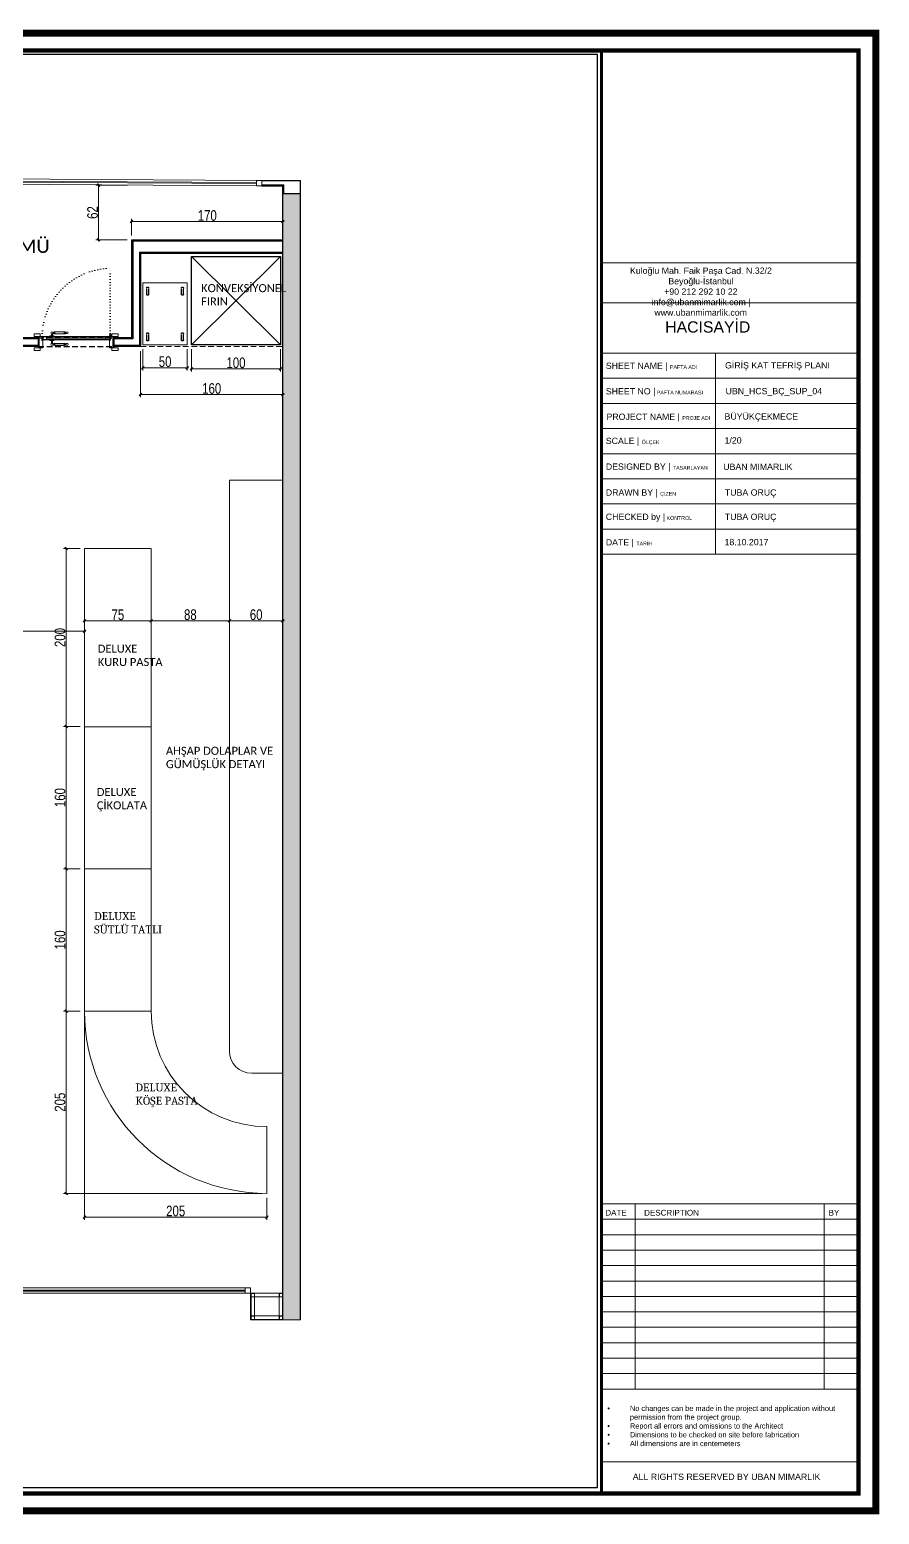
# Model space of a CAD drawing. Header units: millimetres. Extents: x 3 to 1182, y 1 to 836.
# Drawn here: x 705 to 1182, y 1 to 836 of the extents above; entities that cross this region are included whole.
import ezdxf

# ---------------------------------------------------------------- set-up
doc = ezdxf.new("R2010")
doc.units = ezdxf.units.MM
for name, pattern in [('ACAD_ISO07W100', [3, 0, -3]), ('DOT', [6.35, 0, -6.35]), ('HIDDEN', [9.525, 6.35, -3.175])]:
    doc.linetypes.add(name, pattern=pattern)
for name, color, linetype in [('AE', 7, 'HIDDEN'), ('merdiven kesik', 89, 'HIDDEN'), ('tefris ölcü', 251, 'Continuous'), ('yazı', 11, 'Continuous')]:
    doc.layers.add(name, color=color, linetype=linetype)
for name, color, linetype, lineweight in [('alcıpan', 14, 'Continuous', 25), ('antet', 7, 'Continuous', 20), ('cam', 146, 'Continuous', 20), ('demir seperatör', 114, 'Continuous', 20), ('duvar', 3, 'Continuous', 30), ('ICOL', 50, 'Continuous', 15), ('ince', 58, 'Continuous', 18), ('kapı', 25, 'Continuous', 20), ('kolon', 5, 'Continuous', 35), ('kompozit', 16, 'Continuous', 20), ('KP', 156, 'Continuous', 20), ('makina', 156, 'Continuous', 20), ('merdiven', 33, 'Continuous', 25), ('mutfak tefriş', 202, 'Continuous', 20), ('olcu', 251, 'Continuous', 18), ('t_mutfak ekipmanları', 167, 'Continuous', 25), ('tarama', 252, 'Continuous', 18), ('tefriş', 34, 'Continuous', 20)]:
    doc.layers.add(name, color=color, linetype=linetype, lineweight=lineweight)
doc.styles.add('antet', font='arial.ttf')
doc.styles.add('uban', font='CALIBRI.TTF')
doc.styles.add('uban-2', font='GOTHIC.TTF', dxfattribs={"width": 0.8})
doc.linetypes.add('BATTING', pattern='A,0.0001,-0.1,[134,ltypeshp.shx,S=0.1,R=0,X=-0.1,Y=0],-0.2,[134,ltypeshp.shx,S=0.1,R=180,X=0.1,Y=0],-0.1', length=0.4001)
doc.dimstyles.new('1_50 uban', dxfattribs={"dimtxt": 12, "dimasz": 3, "dimexe": 3, "dimexo": 5, "dimgap": 0.5, "dimtad": 1, "dimdec": 0, "dimzin": 9, "dimtxsty": 'uban-2', "dimblk": 'OBLIQUE', "dimcen": 1.5, "dimdle": 1.25, "dimclrd": 251, "dimclre": 251, "dimclrt": 1, "dimazin": 2, "dimtfac": 1.25, "dimtdec": 0, "dimtix": 1, "dimtmove": 0, "dimatfit": 3, "dimldrblk": 'OBLIQUE', "dimfxl": 5, "dimtolj": 1, "dimtzin": 0, "dimarcsym": 0})

# ---------------------------------------------------------------- blocks, each defined once
blk = doc.blocks.new('*E68')
at = {"layer": 'tarama'}
h = blk.add_hatch(dxfattribs=at)
h.set_pattern_fill('JIS_STN_2.5', color=256, scale=5)
h.set_pattern_definition([(45, (-1657.27, -1545.645), (-8.838835, 8.838835), []), (45, (-1648.445, -1545.645), (-8.838835, 8.838835), [6, -2.5])])
h.paths.add_polyline_path([(807.1, -1.7), (764.6, -2.3), (765.5, -62.3), (808, -61.7)])
h.paths.add_polyline_path([(46.9, 0.6), (0, 0), (1.3, -63.8), (48.2, -62.9)])
h.paths.add_polyline_path([(64.6, -590.5), (24.6, -591.3), (25.7, -647.3), (65.7, -646.5)])
h.paths.add_polyline_path([(801.1, -605.3), (758.1, -605.3), (758.1, -665.3), (801.1, -665.3)])
h.paths.add_polyline_path([(794.1, -1178.3), (754.1, -1178.3), (754.1, -1238.3), (794.1, -1238.3)])
h.paths.add_polyline_path([(77.4, -1176.9), (-1.9, -1178.5), (-0.2, -1265.3), (77.4, -1265.3), (77.4, -1235.3)])
h = blk.add_hatch(color=256, dxfattribs=at)
h.dxf.hatch_style = 1
h.paths.add_polyline_path([(1285.1, -1265.3), (1305.1, -1265.3), (1305.1, 0.9), (1285.1, 0.9)])
at = {"layer": 'alcıpan'}
for p, q in [((765.5, 11.2), (765.5, -2.3)), ((775.5, 11.4), (775.5, -2.2)), ((1261.5, 11.2), (1286.3, 11.2)), ((1261.5, 10), (1285.1, 10)), ((1285.1, 0.9), (1285.1, 10)), ((1286.3, 0.9), (1286.3, 11.2)), ((34.5, -170.9), (32.3, -63.2)), ((35.7, -169.7), (33.5, -63.2)), ((43.1, -162.1), (41.1, -63)), ((44.3, -160.9), (42.3, -63)), ((765.5, -62.3), (765.5, -160.9)), ((766.7, -62.3), (766.7, -162.1)), ((779.3, -62.2), (779.3, -162.1)), ((780.5, -62.2), (780.5, -160.9)), ((1115.1, -50.9), (1115.1, -160.9)), ((1115.1, -50.9), (1285.1, -50.9)), ((1116.3, -52.1), (1116.3, -162.1)), ((1116.3, -52.1), (1285.1, -52.1)), ((1123.9, -64.7), (1123.9, -169.7)), ((1123.9, -64.7), (1285.1, -64.7)), ((1125.1, -65.9), (1125.1, -170.9)), ((1125.1, -65.9), (1285.1, -65.9)), ((442, -162.1), (43.1, -162.1)), ((443.2, -160.9), (44.3, -160.9)), ((442, -160.9), (442, -170.9)), ((443.2, -160.9), (443.2, -170.9)), ((765.5, -160.9), (528.5, -160.9)), ((528.5, -160.9), (528.5, -170.9)), ((529.7, -160.9), (529.7, -170.9)), ((766.7, -162.1), (529.7, -162.1)), ((1010.1, -162.1), (779.3, -162.1)), ((1010.1, -160.9), (780.5, -160.9)), ((1010.1, -160.9), (1010.1, -170.9)), ((1115.1, -160.9), (1095.1, -160.9)), ((1095.1, -160.9), (1095.1, -170.9)), ((1116.3, -162.1), (1095.1, -162.1)), ((443.2, -170.9), (34.5, -170.9)), ((442, -169.7), (35.7, -169.7)), ((1010.1, -170.9), (528.5, -170.9)), ((1010.1, -169.7), (529.7, -169.7)), ((1123.9, -169.7), (1095.1, -169.7)), ((1125.1, -170.9), (1095.1, -170.9)), ((69.4, -574), (17.7, -575)), ((68.3, -575.2), (17.8, -576.2)), ((68.3, -575.2), (70.1, -667.2)), ((69.4, -574), (71.4, -668.3)), ((70.1, -667.2), (19.6, -668.2)), ((71.4, -668.3), (19.7, -669.4)), ((723.6, -1229.3), (754.1, -1229.3)), ((723.6, -1230.5), (754.1, -1230.5)), ((818.1, -1229.3), (794.1, -1229.3)), ((818.1, -1230.5), (794.1, -1230.5))]:
    blk.add_line(p, q, dxfattribs=at)
at = {"layer": 'alcıpan', "color": 253, "linetype": 'HIDDEN'}
for p, q in [((443.2, -160.9), (528.5, -160.9)), ((1010.1, -160.9), (1095.1, -160.9)), ((443.2, -170.9), (528.5, -170.9)), ((1010.1, -170.9), (1095.1, -170.9))]:
    blk.add_line(p, q, dxfattribs=at)
at = {"layer": 'cam'}
for p, q in [((826, 12.4), (826, 18.4)), ((826, 18.4), (832, 18.4)), ((1255.5, 16), (832, 18.4)), ((832, 18.4), (832, 12.4)), ((55.9, 0.7), (61.9, 0.9)), ((56, -5.3), (55.9, 0.7)), ((710.9, 16.1), (61.9, 0.9)), ((710.9, 13.6), (61.9, -1.6)), ((711, 12.6), (61.9, -2.6)), ((61.9, 0.9), (62, -5.1)), ((711, 10.1), (62, -5.1)), ((710.9, 16.1), (716.9, 16.3)), ((711, 10.1), (710.9, 16.1)), ((717, 10.3), (711, 10.1)), ((716.9, 16.3), (717, 10.3)), ((832, 12.4), (826, 12.4)), ((1255.5, 13.5), (832, 15.9)), ((1255.5, 12.5), (832, 14.9)), ((1255.5, 10), (832, 12.4)), ((1255.5, 10), (1255.5, 16)), ((1255.5, 16), (1261.5, 16)), ((1261.5, 10), (1255.5, 10)), ((1261.5, 16), (1261.5, 10)), ((62, -5.1), (56, -5.3)), ((1.3, -63.8), (7.3, -63.7)), ((1.4, -69.8), (1.3, -63.8)), ((7.3, -63.7), (7.4, -69.7)), ((7.4, -69.7), (1.4, -69.8)), ((11.6, -569), (1.4, -69.8)), ((14.1, -569), (3.9, -69.8)), ((15.1, -569), (4.9, -69.8)), ((7.4, -69.7), (17.6, -568.9)), ((11.6, -569), (17.6, -568.9)), ((11.7, -575), (11.6, -569)), ((17.7, -574.9), (11.7, -575)), ((17.6, -568.9), (17.7, -574.9)), ((13.7, -669.5), (19.7, -669.4)), ((13.8, -675.5), (13.7, -669.5)), ((19.8, -675.4), (13.8, -675.5)), ((13.8, -675.5), (27.9, -1171.9)), ((16.3, -675.5), (30.4, -1171.9)), ((17.3, -675.4), (31.4, -1171.8)), ((19.7, -669.4), (19.8, -675.4)), ((33.9, -1171.8), (19.8, -675.4)), ((27.9, -1171.9), (33.9, -1171.8)), ((28.1, -1177.9), (27.9, -1171.9)), ((34.1, -1177.8), (28.1, -1177.9)), ((33.9, -1171.8), (34.1, -1177.8)), ((77.4, -1235.3), (77.4, -1229.3)), ((77.4, -1229.3), (83.4, -1229.3)), ((717.6, -1229.3), (83.4, -1229.3)), ((83.4, -1229.3), (83.4, -1235.3)), ((717.6, -1231.8), (83.4, -1231.8)), ((717.6, -1232.8), (83.4, -1232.8)), ((717.6, -1235.3), (717.6, -1229.3)), ((717.6, -1229.3), (723.6, -1229.3)), ((723.6, -1229.3), (723.6, -1235.3)), ((818.1, -1235.3), (818.1, -1229.3)), ((818.1, -1229.3), (824.1, -1229.3)), ((1242.9, -1229.3), (824.1, -1229.3)), ((824.1, -1229.3), (824.1, -1235.3)), ((922.1, -1231.8), (824.1, -1231.8)), ((922.1, -1232.8), (824.1, -1232.8)), ((922.1, -1235.3), (922.1, -1229.3)), ((922.1, -1229.3), (928.1, -1229.3)), ((928.1, -1229.3), (928.1, -1235.3)), ((1242.9, -1231.8), (928.1, -1231.8)), ((1242.9, -1232.8), (928.1, -1232.8)), ((1242.9, -1235.3), (1242.9, -1229.3)), ((1242.9, -1229.3), (1248.9, -1229.3)), ((1248.9, -1229.3), (1248.9, -1235.3)), ((83.4, -1235.3), (77.4, -1235.3)), ((717.6, -1235.3), (83.4, -1235.3)), ((723.6, -1235.3), (717.6, -1235.3)), ((824.1, -1235.3), (818.1, -1235.3)), ((1242.9, -1235.3), (824.1, -1235.3)), ((928.1, -1235.3), (922.1, -1235.3)), ((1248.9, -1235.3), (1242.9, -1235.3))]:
    blk.add_line(p, q, dxfattribs=at)
at = {"layer": 'demir seperatör', "ltscale": 0.3}
for p, q in [((27.3, -63.3), (32.1, -299.1)), ((32.3, -63.2), (37.1, -299)), ((184.5, -170.9), (187.1, -295.9)), ((189.5, -170.8), (192.1, -295.8)), ((37.1, -299), (32.1, -299.1)), ((187.1, -295.9), (192.1, -295.8))]:
    blk.add_line(p, q, dxfattribs=at)
at = {"layer": 'duvar'}
for p, q in [((1261.5, 16), (1305.1, 16)), ((1285.1, -1265.3), (1285.1, 0.9)), ((1305.1, 0.9), (1285.1, 0.9)), ((1305.1, 0.9), (1305.1, 16)), ((1305.1, -1265.3), (1305.1, 0.9))]:
    blk.add_line(p, q, dxfattribs=at)
at = {"layer": 'ince'}
for p, q in [((647.1, -89.9), (632.7, -78.6)), ((647.1, -89.9), (108.1, -101.8)), ((647.1, -89.9), (633.2, -101.8)), ((112, -292.4), (108.1, -101.8)), ((106.1, -288), (106.2, -299.8)), ((118.2, -287.8), (118.5, -299.5))]:
    blk.add_line(p, q, dxfattribs=at)
at = {"layer": 'kolon'}
for p, q in [((46.9, 0.6), (0, 0)), ((1.3, -63.8), (0, 0)), ((48.2, -62.9), (46.9, 0.6)), ((764.6, -2.3), (807.1, -1.7)), ((764.6, -2.3), (765.5, -62.3)), ((808, -61.7), (807.1, -1.7)), ((1.3, -63.8), (48.2, -62.9)), ((765.5, -62.3), (808, -61.7)), ((64.6, -590.5), (24.6, -591.3)), ((25.7, -647.3), (24.6, -591.3)), ((65.7, -646.5), (64.6, -590.5)), ((758.1, -665.3), (758.1, -605.3)), ((801.1, -605.3), (758.1, -605.3)), ((801.1, -665.3), (801.1, -605.3)), ((25.7, -647.3), (65.7, -646.5)), ((801.1, -665.3), (758.1, -665.3)), ((77.4, -1176.9), (-1.9, -1178.5)), ((-1.9, -1178.5), (-0.2, -1265.3)), ((77.4, -1265.3), (77.4, -1176.9)), ((754.1, -1238.3), (754.1, -1178.3)), ((794.1, -1178.3), (754.1, -1178.3)), ((794.1, -1238.3), (794.1, -1178.3)), ((77.4, -1235.3), (77.4, -1265.3)), ((754.1, -1238.3), (794.1, -1238.3)), ((77.4, -1265.3), (-0.2, -1265.3))]:
    blk.add_line(p, q, dxfattribs=at)
at = {"layer": 'kompozit'}
for p, q in [((716.9, 16.3), (826, 18.4)), ((55.9, 0.7), (46.9, 0.6)), ((56.2, -14.3), (55.9, 0.7)), ((717, 10.3), (826, 12.4)), ((47.1, -14.4), (56.2, -14.3)), ((13.7, -669.5), (11.7, -575)), ((19.7, -669.4), (17.7, -574.9)), ((723.6, -1235.3), (723.6, -1265.3)), ((754.1, -1235.3), (723.6, -1235.3)), ((724.1, -1235.3), (724.1, -1264.8)), ((818.1, -1235.3), (794.1, -1235.3)), ((817.6, -1235.3), (817.6, -1264.8)), ((818.1, -1235.3), (818.1, -1265.3)), ((1248.9, -1235.3), (1248.9, -1265.3)), ((1248.9, -1235.3), (1285.1, -1235.3)), ((1249.4, -1235.3), (1249.4, -1264.8)), ((818.1, -1265.3), (723.6, -1265.3)), ((817.6, -1264.8), (724.1, -1264.8)), ((1248.9, -1265.3), (1305.1, -1265.3)), ((1249.4, -1264.8), (1285.1, -1264.8))]:
    blk.add_line(p, q, dxfattribs=at)
at = {"layer": 'KP'}
for p, q in [((728.1, -1239.3), (813.6, -1239.3)), ((728.1, -1260.8), (728.1, -1239.3)), ((784.1, -1260.8), (784.1, -1238.3)), ((788.1, -1260.8), (788.1, -1238.3)), ((813.6, -1239.3), (813.6, -1260.8)), ((813.6, -1260.8), (728.1, -1260.8))]:
    blk.add_line(p, q, dxfattribs=at)
for points in [[(724.1, -1235.3), (728.1, -1235.3), (728.1, -1239.3), (724.1, -1239.3)], [(724.3, -1235.4), (728, -1235.4), (728, -1239.2), (724.3, -1239.2)], [(813.6, -1235.3), (817.6, -1235.3), (817.6, -1239.3), (813.6, -1239.3)], [(813.8, -1235.4), (817.5, -1235.4), (817.5, -1239.2), (813.8, -1239.2)], [(1249.4, -1235.3), (1253.4, -1235.3), (1253.4, -1239.3), (1249.4, -1239.3)], [(1249.6, -1235.4), (1253.3, -1235.4), (1253.3, -1239.2), (1249.6, -1239.2)], [(1281.1, -1260.8), (1253.4, -1260.8), (1253.4, -1239.3), (1281.1, -1239.3)], [(1281.1, -1235.3), (1285.1, -1235.3), (1285.1, -1239.3), (1281.1, -1239.3)], [(1281.3, -1235.4), (1285, -1235.4), (1285, -1239.2), (1281.3, -1239.2)], [(724.1, -1260.8), (728.1, -1260.8), (728.1, -1264.8), (724.1, -1264.8)], [(724.3, -1260.9), (728, -1260.9), (728, -1264.7), (724.3, -1264.7)], [(784.1, -1260.8), (788.1, -1260.8), (788.1, -1264.8), (784.1, -1264.8)], [(784.3, -1260.9), (788, -1260.9), (788, -1264.7), (784.3, -1264.7)], [(813.6, -1260.8), (817.6, -1260.8), (817.6, -1264.8), (813.6, -1264.8)], [(813.8, -1260.9), (817.5, -1260.9), (817.5, -1264.7), (813.8, -1264.7)], [(1249.4, -1260.8), (1253.4, -1260.8), (1253.4, -1264.8), (1249.4, -1264.8)], [(1249.6, -1260.9), (1253.3, -1260.9), (1253.3, -1264.7), (1249.6, -1264.7)], [(1281.1, -1260.8), (1285.1, -1260.8), (1285.1, -1264.8), (1281.1, -1264.8)], [(1281.3, -1260.9), (1285, -1260.9), (1285, -1264.7), (1281.3, -1264.7)]]:
    blk.add_lwpolyline(points, close=True, dxfattribs=at)
at = {"layer": 'merdiven'}
for p, q in [((184.5, -170.9), (181.6, -29.3)), ((214.5, -170.3), (211.6, -28.6)), ((244.5, -169.7), (241.6, -27.9)), ((274.5, -169.1), (271.6, -27.3)), ((304.5, -168.5), (301.6, -26.5)), ((334.5, -167.9), (331.6, -25.8)), ((362.7, -81.9), (361.6, -25.1)), ((32.3, -63.2), (37, -294)), ((34.6, -174), (184.5, -170.9)), ((184.5, -170.9), (364.5, -167.3)), ((35.2, -204), (185.1, -200.9)), ((35.8, -234), (185.8, -230.9)), ((36.4, -264), (186.4, -260.9)), ((37, -294), (187, -290.9))]:
    blk.add_line(p, q, dxfattribs=at)
at = {"layer": 'merdiven kesik', "linetype": 'HIDDEN'}
for p, q in [((631.5, -18.7), (47.6, -32.5)), ((327.4, -28.5), (420.3, -168.8)), ((331.6, -25.8), (424.5, -166)), ((394.5, -166.6), (391.6, -24.3)), ((424.5, -166), (421.6, -23.6)), ((454.5, -165.4), (451.6, -22.9)), ((484.5, -164.8), (481.6, -22.2)), ((514.5, -164.2), (511.5, -21.5)), ((544.5, -163.6), (541.5, -20.8)), ((574.4, -163), (571.5, -20.1)), ((604.4, -162.4), (601.5, -19.4)), ((634.4, -161.7), (631.5, -18.7)), ((364.5, -167.3), (362.7, -81.9)), ((364.5, -167.3), (634.4, -161.7))]:
    blk.add_line(p, q, dxfattribs=at)
at = {"layer": 'tarama', "linetype": 'DOT', "ltscale": 0.5}
blk.add_line((818.1, -1229.3), (818.1, -1119.3), dxfattribs=at)
blk.add_arc((818.1, -1229.3), 110, 0, 90, dxfattribs=at)
at = {"layer": 'merdiven', "char_height": 9, "width": 131.588, "attachment_point": 1, "style": 'uban'}
for s, insert in [('12', (366.2, -83.6)), ('13', (396.1, -82.9)), ('14', (426.1, -82.2)), ('15', (456.1, -81.6)), ('16', (486.1, -80.9)), ('17', (516.1, -80.3)), ('18', (546.1, -79.6)), ('19', (576.1, -78.9)), ('20', (606.1, -78.3)), ('21', (636.1, -77.6)), ('6', (186.2, -87.5)), ('7', (216.2, -86.9)), ('8', (246.2, -86.2)), ('9', (276.2, -85.5)), ('10', (306.2, -84.9)), ('11', (336.2, -84.2)), ('5', (112.7, -159.9)), ('4', (113.3, -189.9)), ('3', (113.9, -219.9)), ('2', (114.5, -249.8)), ('1', (115.1, -279.8))]:
    blk.add_mtext(s, dxfattribs=dict(at, insert=insert))
at = {"layer": 'yazı', "insert": (13.1, -191.5), "char_height": 9, "width": 83.668, "attachment_point": 1, "style": 'uban'}
blk.add_mtext('bitki \\Palanı', dxfattribs=at)
blk = doc.blocks.new('TEKER')
at = {"layer": 'AE'}
for p, q in [((-1.4, 3.1), (5.6, 3.1)), ((-1.4, 0.8), (5.6, 0.8))]:
    blk.add_line(p, q, dxfattribs=at)
for centre, start, end in [((-1.6, 1.9), 80.9901, 278.9377), ((5.8, 1.9), 261.0623, 99.0099)]:
    blk.add_arc(centre, 1.14, start, end, dxfattribs=at)
blk = doc.blocks.new('ARABA')
at = {"layer": 'mutfak tefriş'}
blk.add_lwpolyline([(32.9, -25.2), (-37.1, -25.2), (-37.1, 24.8), (32.9, 24.8)], close=True, dxfattribs=at)
at = {"layer": 'mutfak tefriş', "xscale": 0.9599999999991268, "yscale": 0.9599999999991268, "zscale": 0.9599999999991268, "rotation": 180}
for p in [(-25.6, 21.2), (25.8, 21.2), (-25.6, -17.8), (25.8, -17.8)]:
    blk.add_blockref('TEKER', p, dxfattribs=at)
blk = doc.blocks.new('_Oblique')
at = {"layer": 'ICOL', "color": 0, "lineweight": -2}
blk.add_line((-0.5, -0.5), (0.5, 0.5), dxfattribs=at)
blk = doc.blocks.new('*D48')
at = {"layer": 'Defpoints', "color": 0, "transparency": 16777216}
for p in [(1062.1, -917.9), (1041.4, -1122.9), (1266.5, -1122.9)]:
    blk.add_point(p, dxfattribs=at)
at = {"layer": 'tefris ölcü', "color": 251, "lineweight": -2, "transparency": 16777216}
for p, q in [((1057.1, -917.9), (1038.4, -917.9)), ((1041.4, -916.7), (1041.4, -1124.2)), ((1261.5, -1122.9), (1038.4, -1122.9))]:
    blk.add_line(p, q, dxfattribs=at)
at = {"layer": 'tefris ölcü', "color": 251, "lineweight": -2, "transparency": 16777216, "xscale": 3, "yscale": 3, "zscale": 3}
for p, rotation in [((1041.4, -917.9), 90), ((1041.4, -1122.9), 270)]:
    blk.add_blockref('_Oblique', p, dxfattribs=dict(at, rotation=rotation))
at = {"layer": 'tefris ölcü', "color": 1, "transparency": 16777216, "insert": (1034.6, -1020.4), "char_height": 12, "attachment_point": 5, "rotation": 90, "style": 'uban-2'}
blk.add_mtext('\\A1;205', dxfattribs=at)
blk = doc.blocks.new('*D49')
at = {"layer": 'Defpoints', "color": 0, "transparency": 16777216}
for p in [(1062.1, -917.9), (1267.1, -1122.9), (1062.1, -1149.6)]:
    blk.add_point(p, dxfattribs=at)
at = {"layer": 'tefris ölcü', "color": 251, "lineweight": -2, "transparency": 16777216}
for p, q in [((1062.1, -922.9), (1062.1, -1152.6)), ((1267.1, -1127.9), (1267.1, -1152.6)), ((1268.4, -1149.6), (1060.9, -1149.6))]:
    blk.add_line(p, q, dxfattribs=at)
at = {"layer": 'tefris ölcü', "color": 251, "lineweight": -2, "transparency": 16777216, "xscale": 3, "yscale": 3, "zscale": 3, "rotation": 180}
blk.add_blockref('_Oblique', (1062.1, -1149.6), dxfattribs=at)
at = {"layer": 'tefris ölcü', "color": 251, "lineweight": -2, "transparency": 16777216, "xscale": 3, "yscale": 3, "zscale": 3}
blk.add_blockref('_Oblique', (1267.1, -1149.6), dxfattribs=at)
at = {"layer": 'tefris ölcü', "color": 1, "transparency": 16777216, "insert": (1164.6, -1142.8), "char_height": 12, "attachment_point": 5, "style": 'uban-2'}
blk.add_mtext('\\A1;205', dxfattribs=at)
blk = doc.blocks.new('*D50')
at = {"layer": 'Defpoints', "color": 0, "transparency": 16777216}
for p in [(1041.4, -757.9), (1062.1, -757.9), (1062.1, -917.9)]:
    blk.add_point(p, dxfattribs=at)
at = {"layer": 'tefris ölcü', "color": 251, "lineweight": -2, "transparency": 16777216}
for p, q in [((1057.1, -757.9), (1038.4, -757.9)), ((1041.4, -919.2), (1041.4, -756.7)), ((1057.1, -917.9), (1038.4, -917.9))]:
    blk.add_line(p, q, dxfattribs=at)
at = {"layer": 'tefris ölcü', "color": 251, "lineweight": -2, "transparency": 16777216, "xscale": 3, "yscale": 3, "zscale": 3}
for p, rotation in [((1041.4, -757.9), 90), ((1041.4, -917.9), 270)]:
    blk.add_blockref('_Oblique', p, dxfattribs=dict(at, rotation=rotation))
at = {"layer": 'tefris ölcü', "color": 1, "transparency": 16777216, "insert": (1034.6, -837.9), "char_height": 12, "attachment_point": 5, "rotation": 90, "style": 'uban-2'}
blk.add_mtext('\\A1;160', dxfattribs=at)
blk = doc.blocks.new('*D51')
at = {"layer": 'Defpoints', "color": 0, "transparency": 16777216}
for p in [(1041.4, -597.9), (1062.1, -597.9), (1062.1, -757.9)]:
    blk.add_point(p, dxfattribs=at)
at = {"layer": 'tefris ölcü', "color": 251, "lineweight": -2, "transparency": 16777216}
for p, q in [((1057.1, -597.9), (1038.4, -597.9)), ((1041.4, -759.2), (1041.4, -596.7)), ((1057.1, -757.9), (1038.4, -757.9))]:
    blk.add_line(p, q, dxfattribs=at)
at = {"layer": 'tefris ölcü', "color": 251, "lineweight": -2, "transparency": 16777216, "xscale": 3, "yscale": 3, "zscale": 3}
for p, rotation in [((1041.4, -597.9), 90), ((1041.4, -757.9), 270)]:
    blk.add_blockref('_Oblique', p, dxfattribs=dict(at, rotation=rotation))
at = {"layer": 'tefris ölcü', "color": 1, "transparency": 16777216, "insert": (1034.6, -677.9), "char_height": 12, "attachment_point": 5, "rotation": 90, "style": 'uban-2'}
blk.add_mtext('\\A1;160', dxfattribs=at)
blk = doc.blocks.new('*D52')
at = {"layer": 'Defpoints', "color": 0, "transparency": 16777216}
for p in [(1041.4, -397.9), (1062.1, -397.9), (1062.1, -597.9)]:
    blk.add_point(p, dxfattribs=at)
at = {"layer": 'tefris ölcü', "color": 251, "lineweight": -2, "transparency": 16777216}
for p, q in [((1057.1, -397.9), (1038.4, -397.9)), ((1041.4, -599.2), (1041.4, -396.7)), ((1057.1, -597.9), (1038.4, -597.9))]:
    blk.add_line(p, q, dxfattribs=at)
at = {"layer": 'tefris ölcü', "color": 251, "lineweight": -2, "transparency": 16777216, "xscale": 3, "yscale": 3, "zscale": 3}
for p, rotation in [((1041.4, -397.9), 90), ((1041.4, -597.9), 270)]:
    blk.add_blockref('_Oblique', p, dxfattribs=dict(at, rotation=rotation))
at = {"layer": 'tefris ölcü', "color": 1, "transparency": 16777216, "insert": (1034.6, -497.9), "char_height": 12, "attachment_point": 5, "rotation": 90, "style": 'uban-2'}
blk.add_mtext('\\A1;200', dxfattribs=at)
blk = doc.blocks.new('*D53')
at = {"layer": 'Defpoints', "color": 0, "transparency": 16777216}
for p in [(1225.1, -320.9), (1285.1, -320.9), (1225.1, -479.1)]:
    blk.add_point(p, dxfattribs=at)
at = {"layer": 'tefris ölcü', "color": 251, "lineweight": -2, "transparency": 16777216}
for p, q in [((1225.1, -325.9), (1225.1, -482.1)), ((1285.1, -325.9), (1285.1, -482.1)), ((1286.4, -479.1), (1223.9, -479.1))]:
    blk.add_line(p, q, dxfattribs=at)
at = {"layer": 'tefris ölcü', "color": 251, "lineweight": -2, "transparency": 16777216, "xscale": 3, "yscale": 3, "zscale": 3, "rotation": 180}
blk.add_blockref('_Oblique', (1225.1, -479.1), dxfattribs=at)
at = {"layer": 'tefris ölcü', "color": 251, "lineweight": -2, "transparency": 16777216, "xscale": 3, "yscale": 3, "zscale": 3}
blk.add_blockref('_Oblique', (1285.1, -479.1), dxfattribs=at)
at = {"layer": 'tefris ölcü', "color": 1, "transparency": 16777216, "insert": (1255.1, -472.3), "char_height": 12, "attachment_point": 5, "style": 'uban-2'}
blk.add_mtext('\\A1;60', dxfattribs=at)
blk = doc.blocks.new('*D54')
at = {"layer": 'Defpoints', "color": 0, "transparency": 16777216}
for p in [(1225.1, -321.6), (1137.1, -398.2), (1137.1, -479.1)]:
    blk.add_point(p, dxfattribs=at)
at = {"layer": 'tefris ölcü', "color": 251, "lineweight": -2, "transparency": 16777216}
for p, q in [((1225.1, -326.6), (1225.1, -482.1)), ((1137.1, -403.2), (1137.1, -482.1)), ((1226.4, -479.1), (1135.9, -479.1))]:
    blk.add_line(p, q, dxfattribs=at)
at = {"layer": 'tefris ölcü', "color": 251, "lineweight": -2, "transparency": 16777216, "xscale": 3, "yscale": 3, "zscale": 3, "rotation": 180}
blk.add_blockref('_Oblique', (1137.1, -479.1), dxfattribs=at)
at = {"layer": 'tefris ölcü', "color": 251, "lineweight": -2, "transparency": 16777216, "xscale": 3, "yscale": 3, "zscale": 3}
blk.add_blockref('_Oblique', (1225.1, -479.1), dxfattribs=at)
at = {"layer": 'tefris ölcü', "color": 1, "transparency": 16777216, "insert": (1181.1, -472.3), "char_height": 12, "attachment_point": 5, "style": 'uban-2'}
blk.add_mtext('\\A1;88', dxfattribs=at)
blk = doc.blocks.new('*D55')
at = {"layer": 'Defpoints', "color": 0, "transparency": 16777216}
for p in [(1062.1, -397.5), (1137.1, -398.2), (1062.1, -479.1)]:
    blk.add_point(p, dxfattribs=at)
at = {"layer": 'tefris ölcü', "color": 251, "lineweight": -2, "transparency": 16777216}
for p, q in [((1062.1, -402.5), (1062.1, -482.1)), ((1137.1, -403.2), (1137.1, -482.1)), ((1138.4, -479.1), (1060.9, -479.1))]:
    blk.add_line(p, q, dxfattribs=at)
at = {"layer": 'tefris ölcü', "color": 251, "lineweight": -2, "transparency": 16777216, "xscale": 3, "yscale": 3, "zscale": 3, "rotation": 180}
blk.add_blockref('_Oblique', (1062.1, -479.1), dxfattribs=at)
at = {"layer": 'tefris ölcü', "color": 251, "lineweight": -2, "transparency": 16777216, "xscale": 3, "yscale": 3, "zscale": 3}
blk.add_blockref('_Oblique', (1137.1, -479.1), dxfattribs=at)
at = {"layer": 'tefris ölcü', "color": 1, "transparency": 16777216, "insert": (1099.6, -472.4), "char_height": 12, "attachment_point": 5, "style": 'uban-2'}
blk.add_mtext('\\A1;75', dxfattribs=at)
blk = doc.blocks.new('*D60')
at = {"color": 251, "lineweight": -2, "transparency": 16777216}
for p, q in [((1110.5, 10.8), (1075, 10.8)), ((1078, -52.2), (1078, 12.1)), ((1110.1, -50.9), (1075, -50.9))]:
    blk.add_line(p, q, dxfattribs=at)
at = {"layer": 'Defpoints', "color": 0, "transparency": 16777216}
for p in [(1078, 10.8), (1115.5, 10.8), (1115.1, -50.9)]:
    blk.add_point(p, dxfattribs=at)
at = {"color": 251, "lineweight": -2, "transparency": 16777216, "xscale": 3, "yscale": 3, "zscale": 3}
for p, rotation in [((1078, 10.8), 90), ((1078, -50.9), 270)]:
    blk.add_blockref('_Oblique', p, dxfattribs=dict(at, rotation=rotation))
at = {"color": 1, "transparency": 16777216, "insert": (1071.2, -20.1), "char_height": 12, "attachment_point": 5, "rotation": 90, "style": 'uban-2'}
blk.add_mtext('\\A1;62', dxfattribs=at)
blk = doc.blocks.new('*D61')
at = {"color": 251, "lineweight": -2, "transparency": 16777216}
for p, q in [((1113.9, -30.3), (1286.4, -30.3)), ((1115.1, -45.9), (1115.1, -27.3)), ((1285.1, -45.9), (1285.1, -27.3))]:
    blk.add_line(p, q, dxfattribs=at)
at = {"layer": 'Defpoints', "color": 0, "transparency": 16777216}
for p in [(1285.1, -30.3), (1115.1, -50.9), (1285.1, -50.9)]:
    blk.add_point(p, dxfattribs=at)
at = {"color": 251, "lineweight": -2, "transparency": 16777216, "xscale": 3, "yscale": 3, "zscale": 3, "rotation": 180}
blk.add_blockref('_Oblique', (1115.1, -30.3), dxfattribs=at)
at = {"color": 251, "lineweight": -2, "transparency": 16777216, "xscale": 3, "yscale": 3, "zscale": 3}
blk.add_blockref('_Oblique', (1285.1, -30.3), dxfattribs=at)
at = {"color": 1, "transparency": 16777216, "insert": (1200.1, -23.5), "char_height": 12, "attachment_point": 5, "style": 'uban-2'}
blk.add_mtext('\\A1;170', dxfattribs=at)
blk = doc.blocks.new('*D62')
at = {"layer": 'Defpoints', "color": 0, "transparency": 16777216}
for p in [(1182.4, -168.9), (1282.4, -168.9), (1282.4, -195.9)]:
    blk.add_point(p, dxfattribs=at)
at = {"layer": 'tefris ölcü', "color": 251, "lineweight": -2, "transparency": 16777216}
for p, q in [((1182.4, -173.9), (1182.4, -198.9)), ((1282.4, -173.9), (1282.4, -198.9)), ((1181.2, -195.9), (1283.7, -195.9))]:
    blk.add_line(p, q, dxfattribs=at)
at = {"layer": 'tefris ölcü', "color": 251, "lineweight": -2, "transparency": 16777216, "xscale": 3, "yscale": 3, "zscale": 3, "rotation": 180}
blk.add_blockref('_Oblique', (1182.4, -195.9), dxfattribs=at)
at = {"layer": 'tefris ölcü', "color": 251, "lineweight": -2, "transparency": 16777216, "xscale": 3, "yscale": 3, "zscale": 3}
blk.add_blockref('_Oblique', (1282.4, -195.9), dxfattribs=at)
at = {"layer": 'tefris ölcü', "color": 1, "transparency": 16777216, "insert": (1232.4, -189.1), "char_height": 12, "attachment_point": 5, "style": 'uban-2'}
blk.add_mtext('\\A1;100', dxfattribs=at)
blk = doc.blocks.new('*D63')
at = {"layer": 'Defpoints', "color": 0, "transparency": 16777216}
for p in [(1127.7, -168.9), (1177.7, -168.9), (1127.7, -194.6)]:
    blk.add_point(p, dxfattribs=at)
at = {"layer": 'tefris ölcü', "color": 251, "lineweight": -2, "transparency": 16777216}
for p, q in [((1127.7, -173.9), (1127.7, -197.6)), ((1177.7, -173.9), (1177.7, -197.6)), ((1179, -194.6), (1126.5, -194.6))]:
    blk.add_line(p, q, dxfattribs=at)
at = {"layer": 'tefris ölcü', "color": 251, "lineweight": -2, "transparency": 16777216, "xscale": 3, "yscale": 3, "zscale": 3, "rotation": 180}
blk.add_blockref('_Oblique', (1127.7, -194.6), dxfattribs=at)
at = {"layer": 'tefris ölcü', "color": 251, "lineweight": -2, "transparency": 16777216, "xscale": 3, "yscale": 3, "zscale": 3}
blk.add_blockref('_Oblique', (1177.7, -194.6), dxfattribs=at)
at = {"layer": 'tefris ölcü', "color": 1, "transparency": 16777216, "insert": (1152.7, -187.8), "char_height": 12, "attachment_point": 5, "style": 'uban-2'}
blk.add_mtext('\\A1;50', dxfattribs=at)
blk = doc.blocks.new('*D64')
at = {"layer": 'Defpoints', "color": 0, "transparency": 16777216}
for p in [(1125.1, -170.9), (1285.1, -170.9), (1285.1, -224.8)]:
    blk.add_point(p, dxfattribs=at)
at = {"layer": 'tefris ölcü', "color": 251, "lineweight": -2, "transparency": 16777216}
for p, q in [((1125.1, -175.9), (1125.1, -227.8)), ((1285.1, -175.9), (1285.1, -227.8)), ((1123.9, -224.8), (1286.4, -224.8))]:
    blk.add_line(p, q, dxfattribs=at)
at = {"layer": 'tefris ölcü', "color": 251, "lineweight": -2, "transparency": 16777216, "xscale": 3, "yscale": 3, "zscale": 3, "rotation": 180}
blk.add_blockref('_Oblique', (1125.1, -224.8), dxfattribs=at)
at = {"layer": 'tefris ölcü', "color": 251, "lineweight": -2, "transparency": 16777216, "xscale": 3, "yscale": 3, "zscale": 3}
blk.add_blockref('_Oblique', (1285.1, -224.8), dxfattribs=at)
at = {"layer": 'tefris ölcü', "color": 1, "transparency": 16777216, "insert": (1205.1, -218), "char_height": 12, "attachment_point": 5, "style": 'uban-2'}
blk.add_mtext('\\A1;160', dxfattribs=at)
blk = doc.blocks.new('*D66')
at = {"layer": 'Defpoints', "color": 0, "transparency": 16777216}
for p in [(1062.1, -490.7), (835.4, -530.1), (1062.1, -530.1)]:
    blk.add_point(p, dxfattribs=at)
at = {"layer": 'tefris ölcü', "color": 251, "lineweight": -2, "transparency": 16777216}
for p, q in [((834.2, -490.7), (1063.4, -490.7)), ((835.4, -525.1), (835.4, -487.7)), ((1062.1, -525.1), (1062.1, -487.7))]:
    blk.add_line(p, q, dxfattribs=at)
at = {"layer": 'tefris ölcü', "color": 251, "lineweight": -2, "transparency": 16777216, "xscale": 3, "yscale": 3, "zscale": 3, "rotation": 180}
blk.add_blockref('_Oblique', (835.4, -490.7), dxfattribs=at)
at = {"layer": 'tefris ölcü', "color": 251, "lineweight": -2, "transparency": 16777216, "xscale": 3, "yscale": 3, "zscale": 3}
blk.add_blockref('_Oblique', (1062.1, -490.7), dxfattribs=at)
at = {"layer": 'tefris ölcü', "color": 1, "transparency": 16777216, "insert": (948.8, -483.9), "char_height": 12, "attachment_point": 5, "style": 'uban-2'}
blk.add_mtext('\\A1;227', dxfattribs=at)
blk = doc.blocks.new('kapı 85')
for p, q in [((13.5, -3.3), (13.5, -79.7)), ((13.5, -3.3), (17.5, -3.3)), ((14.1, -3.3), (14.1, -79.7)), ((14.1, -8.3), (16.9, -8.3)), ((14.3, -2.6), (14.3, -3)), ((14.3, -2.6), (18.5, -2.6)), ((14.3, -3), (18.3, -3)), ((14.3, -3.3), (18.3, -3.3)), ((14.3, -3.7), (14.3, -3.3)), ((14.3, -3.7), (18.5, -3.7)), ((16.9, -3.3), (16.9, -79.7)), ((17.5, -3.3), (17.5, -79.7)), ((7.3, -65.6), (7.3, -54.5)), ((7.5, -54.5), (7.3, -54.5)), ((7.5, -65.6), (7.3, -65.6)), ((7.5, -54.5), (7.5, -53.9)), ((7.6, -53.9), (7.5, -53.9)), ((7.5, -65.6), (7.5, -54.5)), ((9.5, -54.5), (7.5, -54.5)), ((9.5, -54.8), (7.5, -54.8)), ((9.5, -65.4), (7.5, -65.4)), ((9.5, -65.6), (7.5, -65.6)), ((7.5, -65.6), (7.5, -66.2)), ((7.6, -66.2), (7.5, -66.2)), ((7.6, -53.9), (7.6, -53.3)), ((9.4, -53.3), (7.6, -53.3)), ((9.4, -53.9), (7.6, -53.9)), ((9.4, -66.2), (7.6, -66.2)), ((7.6, -66.2), (7.6, -66.8)), ((7.9, -53.3), (7.9, -52.5)), ((9.1, -53.3), (9.1, -52.5)), ((9.4, -53.9), (9.4, -53.3)), ((9.4, -53.9), (9.5, -53.9)), ((9.4, -66.2), (9.5, -66.2)), ((9.4, -66.2), (9.4, -66.8)), ((9.5, -54.5), (9.5, -53.9)), ((9.5, -65.6), (9.5, -54.5)), ((9.5, -54.5), (9.7, -54.5)), ((9.5, -65.6), (9.7, -65.6)), ((9.5, -65.6), (9.5, -66.2)), ((9.7, -65.6), (9.7, -54.5)), ((9.7, -65.6), (9.7, -54.5)), ((13, -70.9), (13, -66.5)), ((13, -66.5), (13.5, -66.5)), ((18, -66.5), (17.5, -66.5)), ((18, -70.9), (18, -66.5)), ((20.3, -65.6), (20.3, -54.5)), ((20.3, -65.6), (20.3, -54.5)), ((20.5, -54.5), (20.3, -54.5)), ((20.5, -65.6), (20.3, -65.6)), ((20.5, -54.5), (20.5, -53.9)), ((20.6, -53.9), (20.5, -53.9)), ((20.5, -65.6), (20.5, -54.5)), ((20.5, -54.5), (22.5, -54.5)), ((20.5, -54.8), (22.5, -54.8)), ((20.5, -65.4), (22.5, -65.4)), ((20.5, -65.6), (22.5, -65.6)), ((20.5, -65.6), (20.5, -66.2)), ((20.6, -66.2), (20.5, -66.2)), ((20.6, -53.9), (20.6, -53.3)), ((20.6, -53.3), (22.4, -53.3)), ((20.6, -53.9), (22.4, -53.9)), ((20.6, -66.2), (22.4, -66.2)), ((20.6, -66.2), (20.6, -66.8)), ((20.9, -53.3), (20.9, -52.5)), ((22.1, -53.3), (22.1, -52.5)), ((22.4, -53.9), (22.4, -53.3)), ((22.4, -53.9), (22.5, -53.9)), ((22.4, -66.2), (22.5, -66.2)), ((22.4, -66.2), (22.4, -66.8)), ((22.5, -54.5), (22.5, -53.9)), ((22.5, -65.6), (22.5, -54.5)), ((22.5, -54.5), (22.7, -54.5)), ((22.5, -65.6), (22.7, -65.6)), ((22.5, -65.6), (22.5, -66.2)), ((22.7, -65.6), (22.7, -54.5)), ((9.4, -66.8), (7.6, -66.8)), ((7.9, -66.8), (7.9, -67.6)), ((9.1, -66.8), (9.1, -67.6)), ((9.6, -68.1), (13, -68.1)), ((9.6, -69.3), (13, -69.3)), ((13.5, -79.7), (17.5, -79.7)), ((14.1, -74.7), (16.9, -74.7)), ((20.4, -68.1), (18, -68.1)), ((20.4, -69.3), (18, -69.3)), ((20.6, -66.8), (22.4, -66.8)), ((20.9, -66.8), (20.9, -67.6)), ((22.1, -66.8), (22.1, -67.6))]:
    blk.add_line(p, q)
at = {"linetype": 'BATTING', "ltscale": 0.13}
blk.add_line((15.5, -74.7), (15.5, -8.3), dxfattribs=at)
at = {"linetype": 'ACAD_ISO07W100'}
blk.add_line((17.5, -3.3), (93.9, -3.2), dxfattribs=at)
for points in [[(2.5, -1.3), (2.5, -1.3), (1.7, -1.3), (1.7, 5.7), (4.5, 5.7), (4.5, -1.3), (2.5, -1.3)], [(17.5, 5.7), (17.5, -1.3), (20.3, -1.3), (20.3, 5.7)], [(13, -70.9), (13.5, -70.9), (13.5, -66.5), (13, -66.5)], [(18, -70.9), (17.5, -70.9), (17.5, -66.5), (18, -66.5)], [(2.5, -81.7), (2.5, -81.7), (1.7, -81.7), (1.7, -88.7), (4.5, -88.7), (4.5, -81.7), (2.5, -81.7)], [(17.5, -88.7), (17.5, -81.7), (20.3, -81.7), (20.3, -88.7)]]:
    blk.add_lwpolyline(points, close=True)
for points in [[(4.5, 0), (4.5, -4), (13, -4), (13, -3), (17.5, -3), (17.5, 0), (4.5, 0)], [(4.5, -83), (4.5, -79), (13, -79), (13, -80), (17.5, -80), (17.5, -83), (4.5, -83)]]:
    blk.add_lwpolyline(points)
blk.add_circle((19.1, -3.1), 0.8)
blk.add_arc((16.3, -2.1), 77.6, 270.854, 359.146, dxfattribs=at)
at = {"extrusion": (0, 0, -1)}
for centre in [(8.5, -51.5), (8.5, -68.7)]:
    blk.add_ellipse(centre, major_axis=(-1.23, 0), ratio=0.999304, start_param=4.712389, end_param=10.995574, dxfattribs=at)
for centre in [(21.5, -51.5), (21.5, -68.7)]:
    blk.add_ellipse(centre, major_axis=(1.23, 0), ratio=0.999304, start_param=4.712389, end_param=10.995574)
for points in [[(5, 1.4, -0.4), (5.5, 0.7, -0.4), (5.4, 0.7, -0.4), (5.5, -0.2, -0.4), (10.2, 1.8, -0.4), (13.8, 0, -0.4), (16, 0.6, -0.4), (16.6, 0.7, -0.4)], [(4.6, -83.7, -0.4), (4.8, -83.5, -0.4), (4.8, -83.1, -0.4), (6.2, -84.2, -0.4), (10.2, -82.2, -0.4), (13.8, -84, -0.4), (16, -83.4, -0.4), (16.6, -83.3, -0.4)]]:
    blk.add_open_spline(points, degree=3, knots=[0, 0, 0, 0, 1.74569, 4.067057, 5.855246, 11.085803, 12.762374, 12.762374, 12.762374, 12.762374])
blk = doc.blocks.new('giriştefriş')
at = {"layer": 'makina'}
for p, q in [((1137.1, -917.9), (1062.1, -917.9)), ((1267.1, -1122.9), (1267.1, -1047.9))]:
    blk.add_line(p, q, dxfattribs=at)
for points in [[(1062.1, -598.3), (1137.1, -598.3), (1137.1, -397.9), (1062.1, -397.9)], [(1062.1, -757.9), (1137.1, -757.9), (1137.1, -598.3), (1062.1, -598.3)], [(1062.1, -917.9), (1137.1, -917.9), (1137.1, -757.9), (1062.1, -757.9)]]:
    blk.add_lwpolyline(points, close=True, dxfattribs=at)
for radius in [205, 130]:
    blk.add_arc((1267.1, -917.9), radius, 180, 270, dxfattribs=at)
at = {"layer": 't_mutfak ekipmanları'}
for p, q in [((1182.4, -69.6), (1282.4, -168.9, -25)), ((1182.4, -168.9, -25), (1282.4, -69.6, -25))]:
    blk.add_line(p, q, dxfattribs=at)
blk.add_lwpolyline([(1282.4, -69.6), (1282.4, -168.9), (1182.4, -168.9), (1182.4, -69.6)], close=True, dxfattribs=at)
at = {"layer": 'tarama', "linetype": 'HIDDEN'}
blk.add_line((1125.1, -170.9), (1285.1, -170.9), dxfattribs=at)
at = {"layer": 'tefriş'}
for p, q in [((1225.1, -320.9), (1285.1, -320.9)), ((1225.1, -962.9), (1225.1, -321.3)), ((1250.1, -987.9), (1285.1, -987.9))]:
    blk.add_line(p, q, dxfattribs=at)
blk.add_arc((1250.1, -962.9), 25, 180, 270, dxfattribs=at)
at = {"layer": 'kapı', "xscale": -1, "rotation": 270}
blk.add_blockref('kapı 85', (1094.1, -176.9), dxfattribs=at)
at = {"layer": 'mutfak tefriş', "color": 3, "xscale": -1, "rotation": 90}
blk.add_blockref('ARABA', (1152.5, -136.1), dxfattribs=at)
at = {"layer": 'yazı', "attachment_point": 1, "style": 'uban'}
for s, insert, char_height, width in [('DEPO BÖLÜMÜ', (876.3, -50.5), 15, 189.321), ('KONVEKSİYONEL FIRIN', (1193.2, -100.6), 9, 83.668), ('AHŞAP DOLAPLAR VE GÜMÜŞLÜK DETAYI', (1153.6, -620.8), 9, 131.588)]:
    blk.add_mtext(s, dxfattribs=dict(at, insert=insert, char_height=char_height, width=width))
at = {"layer": 'yazı', "char_height": 9, "attachment_point": 1, "style": 'uban'}
for s, insert in [('DELUXE \\PKURU PASTA', (1077, -506)), ('DELUXE \\PÇİKOLATA', (1075.9, -667.1)), ('{\\fCambria|b0|i0|c0|p18;DELUXE \\fCambria|b0|i0|c162|p18;\\PSÜTLÜ TATLI}', (1072.9, -806.7)), ('{\\fCambria|b0|i0|c0|p18;DELUXE \\fCambria|b0|i0|c162|p18;\\PKÖŞE PASTA}', (1119.3, -999.3))]:
    blk.add_mtext_dynamic_manual_height_columns(s, width=372.205, gutter_width=12.5, heights=[0], dxfattribs=dict(at, insert=insert))
dim = blk.add_linear_dim(base=(1078, 10.8), p1=(1115.1, -50.9), p2=(1115.5, 10.8), angle=90, dimstyle='1_50 uban')
dim.commit()
dim.dimension.update_dxf_attribs({"geometry": '*D60', "text_midpoint": (1071.2, -20.1)})
dim = blk.add_linear_dim(base=(1285.1, -30.3), p1=(1115.1, -50.9), p2=(1285.1, -50.9), dimstyle='1_50 uban')
dim.commit()
dim.dimension.update_dxf_attribs({"geometry": '*D61', "text_midpoint": (1200.1, -23.5)})
at = {"layer": 'tefris ölcü'}
for base, p1, p2, picture, middle in [((1285.1, -224.8), (1125.1, -170.9), (1285.1, -170.9), '*D64', (1205.1, -218)), ((1127.7, -194.6), (1177.7, -168.9), (1127.7, -168.9), '*D63', (1152.7, -187.8)), ((1282.4, -195.9), (1182.4, -168.9), (1282.4, -168.9), '*D62', (1232.4, -189.1)), ((1137.1, -479.1), (1225.1, -321.6), (1137.1, -398.2), '*D54', (1181.1, -472.3)), ((1225.1, -479.1), (1285.1, -320.9), (1225.1, -320.9), '*D53', (1255.1, -472.3)), ((1062.1, -479.1), (1137.1, -398.2), (1062.1, -397.5), '*D55', (1099.6, -472.4)), ((1062.1, -490.7), (835.4, -530.1), (1062.1, -530.1), '*D66', (948.8, -483.9)), ((1062.1, -1149.6), (1267.1, -1122.9), (1062.1, -917.9), '*D49', (1164.6, -1142.8))]:
    dim = blk.add_linear_dim(base=base, p1=p1, p2=p2, dimstyle='1_50 uban', dxfattribs=at)
    dim.commit()
    dim.dimension.update_dxf_attribs({"geometry": picture, "text_midpoint": middle})
for base, p1, p2, picture, middle in [((1041.4, -397.9), (1062.1, -597.9), (1062.1, -397.9), '*D52', (1034.6, -497.9)), ((1041.4, -597.9), (1062.1, -757.9), (1062.1, -597.9), '*D51', (1034.6, -677.9)), ((1041.4, -757.9), (1062.1, -917.9), (1062.1, -757.9), '*D50', (1034.6, -837.9)), ((1041.4, -1122.9), (1062.1, -917.9), (1266.5, -1122.9), '*D48', (1034.6, -1020.4))]:
    dim = blk.add_linear_dim(base=base, p1=p1, p2=p2, angle=90, dimstyle='1_50 uban', dxfattribs=at)
    dim.commit()
    dim.dimension.update_dxf_attribs({"geometry": picture, "text_midpoint": middle})

msp = doc.modelspace()

# ---------------------------------------------------------------- linework, layer by layer
at = {"layer": 'antet'}
for p, q in [((1026.1, 704.61), (1171.41, 704.61)), ((1026.1, 682.02), (1171.41, 682.02)), ((1026.1, 653.78), (1171.41, 653.78)), ((1090.28, 653.78), (1090.28, 540.81)), ((1026.1, 639.66), (1171.41, 639.66)), ((1026.1, 625.54), (1171.41, 625.54)), ((1026.1, 611.41), (1171.41, 611.41)), ((1026.1, 597.29), (1171.41, 597.29)), ((1026.1, 583.17), (1171.41, 583.17)), ((1026.1, 569.05), (1171.41, 569.05)), ((1026.1, 554.93), (1171.41, 554.93)), ((1026.1, 540.81), (1171.41, 540.81)), ((1026.1, 71.41), (1170.61, 71.41)), ((1026.1, 30.53), (1170.61, 30.53))]:
    msp.add_line(p, q, dxfattribs=at)
at = {"layer": 'antet', "color": 1}
for points, const_width in [([(1180.31, 833.64), (4.95, 833.64), (4.95, 3.01), (1180.31, 3.01)], 4), ([(1170.61, 823.94), (14.66, 823.94), (14.66, 12.72), (1170.61, 12.72)], 2.28)]:
    msp.add_lwpolyline(points, close=True, dxfattribs=dict(at, const_width=const_width))
at = {"layer": 'antet', "color": 1, "const_width": 1.61}
msp.add_lwpolyline([(1026.1, 823.94), (1026.1, 12.72)], dxfattribs=at)
at = {"layer": 'antet', "linetype": 'Continuous', "ltscale": 200}
msp.add_lwpolyline([(1026.1, 71.41), (1170.61, 71.41), (1170.61, 175.57), (1026.1, 175.57)], close=True, dxfattribs=at)
at = {"layer": 'Defpoints', "color": 0, "linetype": 'Continuous'}
msp.add_lwpolyline([(17.98, 16.04), (1023.91, 16.04), (1023.91, 821.75), (17.98, 821.75)], close=True, dxfattribs=at)
at = {"layer": 'olcu'}
for p, q in [((1026.1, 166.89), (1170.61, 166.89)), ((1026.1, 158.21), (1170.61, 158.21)), ((1026.1, 149.53), (1170.61, 149.53)), ((1026.1, 140.85), (1170.61, 140.85)), ((1026.1, 132.17), (1170.61, 132.17)), ((1026.1, 123.49), (1170.61, 123.49)), ((1026.1, 114.81), (1170.61, 114.81)), ((1026.1, 106.13), (1170.61, 106.13)), ((1026.1, 97.45), (1170.61, 97.45)), ((1026.1, 88.77), (1170.61, 88.77)), ((1026.1, 80.09), (1170.61, 80.09)), ((1026.1, 71.41), (1170.61, 71.41))]:
    msp.add_line(p, q, dxfattribs=at)
for points in [[(1045.05, 175.57), (1045.05, 71.41)], [(1151.4, 175.57), (1151.4, 71.41)]]:
    msp.add_lwpolyline(points, dxfattribs=at)

# ---------------------------------------------------------------- block references
at = {"ltscale": 0.3, "xscale": 0.5000000015355425, "yscale": 0.5000000015355425, "zscale": 0.5000000015355425}
msp.add_blockref('*E68', (204.42, 742.9), dxfattribs=at)
at = {"layer": 'tefriş', "xscale": 0.5000000015355425, "yscale": 0.5000000015355425, "zscale": 0.5000000015355425}
msp.add_blockref('giriştefriş', (204.42, 742.9), dxfattribs=at)

# ---------------------------------------------------------------- texts
at = {"layer": 'antet', "style": 'antet'}
for s, height, p in [('UBAN MIMARLIK', 3.5301, (1094.57, 588.17)), ('DATE', 3.229, (1028.27, 168.94)), ('DESCRIPTION', 3.2291, (1050.09, 168.94)), ('BY', 3.229, (1153.83, 168.94)), ('ALL RIGHTS RESERVED BY UBAN MIMARLIK', 3.5301, (1043.7, 20.35))]:
    msp.add_text(s, height=height, dxfattribs=at).set_placement(p)
at = {"layer": 'antet', "char_height": 3.5301, "attachment_point": 1, "style": 'antet'}
for s, width, insert in [('GİRİŞ KAT TEFRİŞ PLANI', 66.4024, (1095.58, 648.72)), ('UBN_HCS_BÇ_SUP_04', 48.6708, (1095.89, 634.23))]:
    msp.add_mtext_dynamic_manual_height_columns(s, width=width, gutter_width=12.5, heights=[0], dxfattribs=dict(at, insert=insert))
at = {"layer": 'antet', "insert": (1029.4, 62.07), "char_height": 2.96559, "width": 141.2064, "attachment_point": 1, "style": 'antet'}
msp.add_mtext('\\pi-12.708,l12.708,t12.708;{\\fSymbol|b0|i0|c2|p18;·^I}No changes can be made in the project and application without permission from the project group.\\P{\\fSymbol|b0|i0|c2|p18;·^I}Report all errors and omissions to the Architect\\P{\\fSymbol|b0|i0|c2|p18;·^I}Dimensions to be checked on site before fabrication\\P{\\fSymbol|b0|i0|c2|p18;·^I}All dimensions are in centemeters', dxfattribs=at)
at = {"layer": 'antet', "style": 'antet'}
for tag, p, s, height in [('BÜYÜKÇEKMECE', (1095.29, 616.46), 'INTERNATIONALFOODCOURT&DUTYFREE', 3.5301), ('1/20', (1095.29, 602.99), '', 3.53), ('18.10.2017', (1095.29, 545.83), '', 3.53)]:
    msp.add_attdef(tag, p, s, height=height, dxfattribs=at)
at = {"layer": 'olcu', "attachment_point": 1, "style": 'antet'}
for s, width, insert, char_height in [('\\pi5.3022;Kuloğlu Mah. Faik Paşa Cad. N.32/2 \\P\\pi26.862;Beyoğlu-İstanbul \\P\\pi24.507;+90 212 292 10 22 \\P\\pi17.455;info@ubanmimarlik.com | \\P\\pi19.01;www.ubanmimarlik.com', 89.753, (1036.84, 701.93), 3.5301), ('\\pi18.797;HACISAYİD', 84.2581, (1043.14, 671.69), 6.3542), ('SHEET NAME | {\\H0.6x;PAFTA ADI}', 62.8847, (1028.54, 648.47), 3.5301), ('SHEET NO |{\\H0.6x; PAFTA NUMARASI}', 62.8847, (1028.54, 634.12), 3.5301), ('PROJECT NAME | {\\H0.6x;PROJE ADI       }', 62.8847, (1028.92, 619.81), 3.5301), ('SCALE | {\\H0.6x;ÖLÇEK}', 62.8847, (1028.54, 606.25), 3.5301), ('DESIGNED BY | {\\H0.6x;TASARLAYAN}', 62.8847, (1028.54, 591.77), 3.5301), ('DRAWN BY | {\\H0.6x;ÇİZEN}', 62.8847, (1028.54, 577.23), 3.5301), ('TUBA ORUÇ', 62.8847, (1095.47, 577.23), 3.53), ('CHECKED by |{\\H0.6x; KONTROL}', 62.8847, (1028.54, 563.58), 3.5301), ('TUBA ORUÇ', 62.8847, (1095.47, 563.58), 3.53), ('DATE | {\\H0.6x;TARİH}', 62.8847, (1028.54, 549.22), 3.5301)]:
    msp.add_mtext_dynamic_manual_height_columns(s, width=width, gutter_width=12.5, heights=[0], dxfattribs=dict(at, insert=insert, char_height=char_height))

doc.saveas('drawing.dxf')
